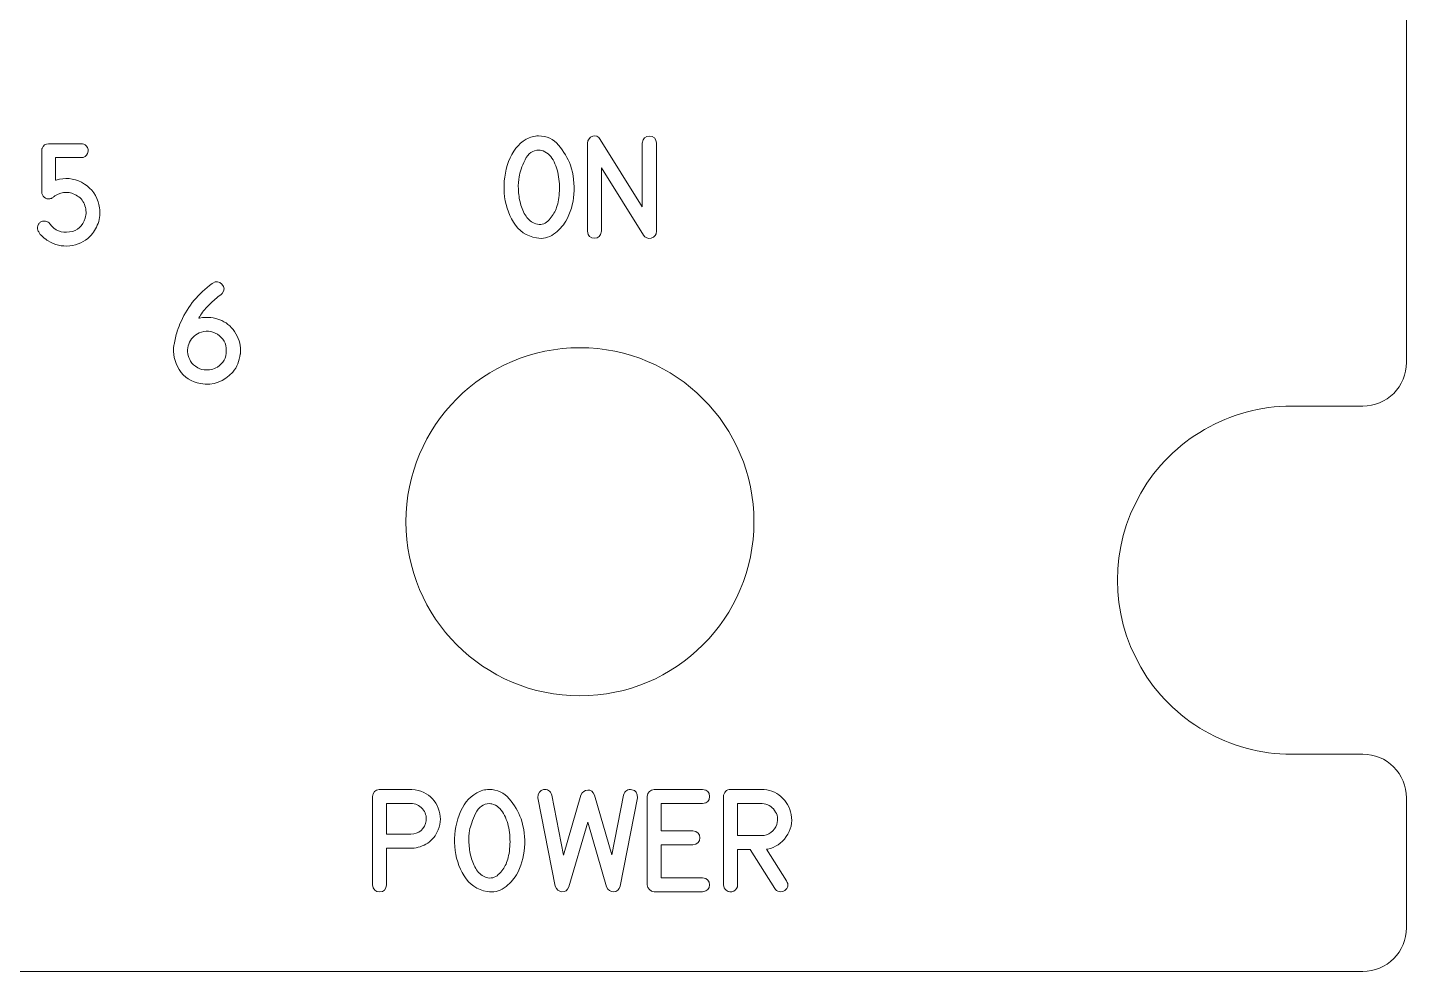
# Model space of a CAD drawing. Header units: millimetres. Extents: x -58 to 88, y -192 to 135.
# Drawn here: x 40.67 to 88.22, y 69.93 to 102.47 of the extents above; entities that cross this region are included whole.
import ezdxf

# ---------------------------------------------------------------- set-up
doc = ezdxf.new("R2010")
doc.units = ezdxf.units.MM
doc.header["$MEASUREMENT"] = 0
doc.layers.add('Layer 1', color=7, linetype='Continuous')

msp = doc.modelspace()

# ---------------------------------------------------------------- linework, layer by layer
at = {"layer": 'Layer 1', "color": 250, "lineweight": 9}
msp.add_ellipse((59.717, 85.4282), major_axis=(0, 6.0001), ratio=0.9999833, dxfattribs=at)
msp.add_open_spline([(-17.033, 71.4283), (-17.0328, 71.0302), (-16.8744, 70.6485), (-16.5927, 70.3672), (-16.5927, 70.3672), (-16.3111, 70.0859), (-15.9311, 69.928), (-15.533, 69.9283), (-15.533, 69.9283), (-15.533, 69.9283), (86.717, 69.9283), (86.717, 69.9283), (86.717, 69.9283), (87.115, 69.9285), (87.4967, 70.0869), (87.778, 70.3686), (87.778, 70.3686), (88.0593, 70.6502), (88.2172, 71.0302), (88.217, 71.4283), (88.217, 71.4283), (88.217, 71.4283), (88.217, 75.9158), (88.217, 75.9158), (88.217, 75.9158), (88.2167, 76.3139), (88.0583, 76.6955), (87.7767, 76.9768), (87.7767, 76.9768), (87.495, 77.2581), (87.115, 77.416), (86.717, 77.4158), (86.717, 77.4158), (86.717, 77.4158), (84.2545, 77.4158), (84.2545, 77.4158), (84.2545, 77.4158), (82.1109, 77.4158), (80.1301, 78.5594), (79.0583, 80.4158), (79.0583, 80.4158), (77.9865, 82.2722), (77.9865, 84.5594), (79.0583, 86.4158), (79.0583, 86.4158), (80.1301, 88.2722), (82.1109, 89.4158), (84.2545, 89.4158), (84.2545, 89.4158), (84.2545, 89.4158), (86.717, 89.4158), (86.717, 89.4158), (86.717, 89.4158), (87.115, 89.416), (87.4967, 89.5744), (87.778, 89.8561), (87.778, 89.8561), (88.0593, 90.1377), (88.2172, 90.5177), (88.217, 90.9158), (88.217, 90.9158), (88.217, 90.9158), (88.217, 114.0158), (88.217, 114.0158), (88.217, 114.0158), (88.2167, 114.4139), (88.0583, 114.7955), (87.7767, 115.0768), (87.7767, 115.0768), (87.495, 115.3581), (87.115, 115.516), (86.717, 115.5158), (86.717, 115.5158), (86.717, 115.5158), (84.2545, 115.5158), (84.2545, 115.5158), (84.2545, 115.5158), (82.1109, 115.5158), (80.1301, 116.6594), (79.0583, 118.5158), (79.0583, 118.5158), (77.9865, 120.3722), (77.9865, 122.6594), (79.0583, 124.5158), (79.0583, 124.5158), (80.1301, 126.3722), (82.1109, 127.5158), (84.2545, 127.5158), (84.2545, 127.5158), (84.2545, 127.5158), (86.717, 127.5158), (86.717, 127.5158), (86.717, 127.5158), (87.115, 127.516), (87.4967, 127.6744), (87.778, 127.9561), (87.778, 127.9561), (88.0593, 128.2377), (88.2172, 128.6177), (88.217, 129.0158), (88.217, 129.0158), (88.217, 129.0158), (88.217, 133.5033), (88.217, 133.5033), (88.217, 133.5033), (88.2167, 133.9014), (88.0583, 134.283), (87.7767, 134.5643), (87.7767, 134.5643), (87.495, 134.8456), (87.115, 135.0035), (86.717, 135.0033), (86.717, 135.0033), (86.717, 135.0033), (-15.533, 135.0033), (-15.533, 135.0033), (-15.533, 135.0033), (-15.9311, 135.003), (-16.3128, 134.8446), (-16.5941, 134.563), (-16.5941, 134.563), (-16.8754, 134.2813), (-17.0333, 133.9014), (-17.033, 133.5033), (-17.033, 133.5033), (-17.033, 133.5033), (-17.033, 71.4283), (-17.033, 71.4283)], degree=3, knots=[0, 0, 0, 0, 0.030303, 0.030303, 0.030303, 0.030303, 0.0606061, 0.0606061, 0.0606061, 0.0606061, 0.0909091, 0.0909091, 0.0909091, 0.0909091, 0.1212121, 0.1212121, 0.1212121, 0.1212121, 0.1515152, 0.1515152, 0.1515152, 0.1515152, 0.1818182, 0.1818182, 0.1818182, 0.1818182, 0.2121212, 0.2121212, 0.2121212, 0.2121212, 0.2424242, 0.2424242, 0.2424242, 0.2424242, 0.2727273, 0.2727273, 0.2727273, 0.2727273, 0.3030303, 0.3030303, 0.3030303, 0.3030303, 0.3333333, 0.3333333, 0.3333333, 0.3333333, 0.3636364, 0.3636364, 0.3636364, 0.3636364, 0.3939394, 0.3939394, 0.3939394, 0.3939394, 0.4242424, 0.4242424, 0.4242424, 0.4242424, 0.4545455, 0.4545455, 0.4545455, 0.4545455, 0.4848485, 0.4848485, 0.4848485, 0.4848485, 0.5151515, 0.5151515, 0.5151515, 0.5151515, 0.5454545, 0.5454545, 0.5454545, 0.5454545, 0.5757576, 0.5757576, 0.5757576, 0.5757576, 0.6060606, 0.6060606, 0.6060606, 0.6060606, 0.6363636, 0.6363636, 0.6363636, 0.6363636, 0.6666667, 0.6666667, 0.6666667, 0.6666667, 0.6969697, 0.6969697, 0.6969697, 0.6969697, 0.7272727, 0.7272727, 0.7272727, 0.7272727, 0.7575758, 0.7575758, 0.7575758, 0.7575758, 0.7878788, 0.7878788, 0.7878788, 0.7878788, 0.8181818, 0.8181818, 0.8181818, 0.8181818, 0.8484848, 0.8484848, 0.8484848, 0.8484848, 0.8787879, 0.8787879, 0.8787879, 0.8787879, 0.9090909, 0.9090909, 0.9090909, 0.9090909, 0.9393939, 0.9393939, 0.9393939, 0.9393939, 1, 1, 1, 1], dxfattribs=at)
at = {"layer": 'Layer 1', "color": 240, "lineweight": 9}
for points, knots in [([(41.0537, 95.4215), (41.0502, 95.425), (41.0443, 95.4344), (41.0355, 95.4497), (41.0355, 95.4497), (41.0272, 95.4656), (41.0219, 95.4756), (41.0213, 95.4803), (41.0213, 95.4803), (41.0002, 95.5514), (41.0084, 95.619), (41.0455, 95.6831), (41.0455, 95.6831), (41.0602, 95.7096), (41.0813, 95.7331), (41.109, 95.7537), (41.109, 95.7537), (41.1595, 95.7919), (41.2183, 95.8048), (41.2865, 95.7925), (41.2865, 95.7925), (41.3541, 95.7807), (41.4059, 95.749), (41.4411, 95.6972), (41.4411, 95.6972), (41.6111, 95.4697), (41.8362, 95.3768), (42.1155, 95.4191), (42.1155, 95.4191), (42.3954, 95.4609), (42.5765, 95.6208), (42.6594, 95.8989), (42.6594, 95.8989), (42.6994, 96.0329), (42.6964, 96.1741), (42.65, 96.3216), (42.65, 96.3216), (42.6029, 96.4692), (42.5183, 96.5815), (42.3954, 96.6585), (42.3954, 96.6585), (42.2625, 96.742), (42.132, 96.7838), (42.0044, 96.7838), (42.0044, 96.7838), (41.8715, 96.7838), (41.7486, 96.7485), (41.6358, 96.6773), (41.6358, 96.6773), (41.6052, 96.6568), (41.5758, 96.6356), (41.5482, 96.6132), (41.5482, 96.6132), (41.5111, 96.585), (41.4747, 96.5674), (41.4376, 96.5621), (41.4376, 96.5621), (41.3641, 96.5492), (41.2994, 96.5668), (41.243, 96.6144), (41.243, 96.6144), (41.1871, 96.662), (41.1589, 96.7232), (41.1589, 96.7979), (41.1589, 96.7979), (41.1589, 96.7979), (41.1589, 98.2225), (41.1589, 98.2225), (41.1589, 98.2225), (41.1589, 98.2348), (41.1607, 98.2495), (41.1642, 98.266), (41.1642, 98.266), (41.1677, 98.283), (41.1695, 98.2936), (41.1707, 98.2983), (41.1707, 98.2983), (41.2066, 98.4059), (41.2818, 98.46), (41.3965, 98.46), (41.3965, 98.46), (41.3965, 98.46), (42.5194, 98.46), (42.5194, 98.46), (42.5194, 98.46), (42.5194, 98.46), (42.5194, 98.46), (42.5194, 98.46), (42.5194, 98.46), (42.5853, 98.46), (42.6417, 98.4359), (42.6899, 98.3877), (42.6899, 98.3877), (42.7634, 98.313), (42.7793, 98.2272), (42.7376, 98.1296), (42.7376, 98.1296), (42.6958, 98.032), (42.6229, 97.9832), (42.5194, 97.9832), (42.5194, 97.9832), (42.5194, 97.9832), (41.6346, 97.9832), (41.6346, 97.9832), (41.6346, 97.9832), (41.6346, 97.9832), (41.6346, 97.2006), (41.6346, 97.2006), (41.6346, 97.2006), (41.6346, 97.2006), (41.6428, 97.2036), (41.6599, 97.2094), (41.6599, 97.2094), (41.9609, 97.3023), (42.2519, 97.2765), (42.5336, 97.1312), (42.5336, 97.1312), (42.8146, 96.986), (43.0057, 96.7632), (43.105, 96.4633), (43.105, 96.4633), (43.1239, 96.4051), (43.1403, 96.334), (43.155, 96.2499), (43.155, 96.2499), (43.1838, 96.0723), (43.1656, 95.8942), (43.1009, 95.7166), (43.1009, 95.7166), (43.0363, 95.5397), (42.941, 95.3885), (42.8158, 95.2645), (42.8158, 95.2645), (42.6276, 95.0763), (42.3971, 94.9688), (42.1249, 94.9411), (42.1249, 94.9411), (41.8533, 94.9135), (41.6052, 94.9699), (41.3812, 95.1116), (41.3812, 95.1116), (41.3283, 95.1434), (41.2677, 95.1898), (41.1983, 95.2492), (41.1983, 95.2492), (41.1295, 95.3092), (41.0813, 95.3662), (41.0537, 95.4215)], [0, 0, 0, 0, 0.0263158, 0.0263158, 0.0263158, 0.0263158, 0.0526316, 0.0526316, 0.0526316, 0.0526316, 0.0789474, 0.0789474, 0.0789474, 0.0789474, 0.1052632, 0.1052632, 0.1052632, 0.1052632, 0.1315789, 0.1315789, 0.1315789, 0.1315789, 0.1578947, 0.1578947, 0.1578947, 0.1578947, 0.1842105, 0.1842105, 0.1842105, 0.1842105, 0.2105263, 0.2105263, 0.2105263, 0.2105263, 0.2368421, 0.2368421, 0.2368421, 0.2368421, 0.2631579, 0.2631579, 0.2631579, 0.2631579, 0.2894737, 0.2894737, 0.2894737, 0.2894737, 0.3157895, 0.3157895, 0.3157895, 0.3157895, 0.3421053, 0.3421053, 0.3421053, 0.3421053, 0.3684211, 0.3684211, 0.3684211, 0.3684211, 0.3947368, 0.3947368, 0.3947368, 0.3947368, 0.4210526, 0.4210526, 0.4210526, 0.4210526, 0.4473684, 0.4473684, 0.4473684, 0.4473684, 0.4736842, 0.4736842, 0.4736842, 0.4736842, 0.5, 0.5, 0.5, 0.5, 0.5263158, 0.5263158, 0.5263158, 0.5263158, 0.5526316, 0.5526316, 0.5526316, 0.5526316, 0.5789474, 0.5789474, 0.5789474, 0.5789474, 0.6052632, 0.6052632, 0.6052632, 0.6052632, 0.6315789, 0.6315789, 0.6315789, 0.6315789, 0.6578947, 0.6578947, 0.6578947, 0.6578947, 0.6842105, 0.6842105, 0.6842105, 0.6842105, 0.7105263, 0.7105263, 0.7105263, 0.7105263, 0.7368421, 0.7368421, 0.7368421, 0.7368421, 0.7631579, 0.7631579, 0.7631579, 0.7631579, 0.7894737, 0.7894737, 0.7894737, 0.7894737, 0.8157895, 0.8157895, 0.8157895, 0.8157895, 0.8421053, 0.8421053, 0.8421053, 0.8421053, 0.8684211, 0.8684211, 0.8684211, 0.8684211, 0.8947368, 0.8947368, 0.8947368, 0.8947368, 0.9210526, 0.9210526, 0.9210526, 0.9210526, 0.9473684, 0.9473684, 0.9473684, 0.9473684, 1, 1, 1, 1]), ([(59.3919, 97.7171), (59.4972, 97.399), (59.5372, 97.0692), (59.5113, 96.727), (59.5113, 96.727), (59.4854, 96.3848), (59.3914, 96.0726), (59.2297, 95.7898), (59.2297, 95.7898), (59.1274, 95.614), (58.988, 95.4647), (58.811, 95.3418), (58.811, 95.3418), (58.6341, 95.2189), (58.4389, 95.176), (58.2254, 95.213), (58.2254, 95.213), (57.8774, 95.2736), (57.611, 95.4553), (57.4264, 95.7569), (57.4264, 95.7569), (57.2412, 96.0591), (57.1354, 96.3954), (57.1083, 96.7658), (57.1083, 96.7658), (57.0813, 97.1362), (57.1313, 97.4966), (57.2583, 97.8482), (57.2583, 97.8482), (57.3853, 98.1998), (57.5875, 98.455), (57.8656, 98.6149), (57.8656, 98.6149), (58.0009, 98.6931), (58.1431, 98.7319), (58.2907, 98.7319), (58.2907, 98.7319), (58.5735, 98.7319), (58.804, 98.6255), (58.9833, 98.4126), (58.9833, 98.4126), (59.1626, 98.1992), (59.2985, 97.9676), (59.3919, 97.7171)], [0, 0, 0, 0, 0.0833333, 0.0833333, 0.0833333, 0.0833333, 0.1666667, 0.1666667, 0.1666667, 0.1666667, 0.25, 0.25, 0.25, 0.25, 0.3333333, 0.3333333, 0.3333333, 0.3333333, 0.4166667, 0.4166667, 0.4166667, 0.4166667, 0.5, 0.5, 0.5, 0.5, 0.5833333, 0.5833333, 0.5833333, 0.5833333, 0.6666667, 0.6666667, 0.6666667, 0.6666667, 0.75, 0.75, 0.75, 0.75, 0.8333333, 0.8333333, 0.8333333, 0.8333333, 1, 1, 1, 1]), ([(62.3528, 95.4417), (62.3528, 95.3212), (62.2946, 95.2448), (62.1782, 95.2118), (62.1782, 95.2118), (62.0612, 95.1795), (61.9713, 95.2136), (61.9066, 95.3147), (61.9066, 95.3147), (61.9066, 95.3147), (60.4596, 97.6348), (60.4596, 97.6348), (60.4596, 97.6348), (60.4596, 97.6348), (60.4596, 95.4417), (60.4596, 95.4417), (60.4596, 95.4417), (60.4344, 95.2812), (60.3532, 95.2007), (60.2162, 95.2007), (60.2162, 95.2007), (60.0787, 95.2007), (59.9981, 95.2812), (59.974, 95.4417), (59.974, 95.4417), (59.974, 95.4417), (59.974, 98.4838), (59.974, 98.4838), (59.974, 98.4838), (59.9911, 98.6031), (60.0522, 98.6819), (60.1574, 98.7201), (60.1574, 98.7201), (60.2627, 98.7578), (60.3503, 98.7219), (60.4203, 98.6131), (60.4203, 98.6131), (60.4203, 98.6131), (61.8672, 96.2896), (61.8672, 96.2896), (61.8672, 96.2896), (61.8672, 96.2896), (61.8672, 98.4838), (61.8672, 98.4838), (61.8672, 98.4838), (61.889, 98.6478), (61.9724, 98.7295), (62.1177, 98.7278), (62.1177, 98.7278), (62.2629, 98.726), (62.3411, 98.6449), (62.3528, 98.4838), (62.3528, 98.4838), (62.3528, 98.4838), (62.3528, 95.4417), (62.3528, 95.4417)], [0, 0, 0, 0, 0.0666667, 0.0666667, 0.0666667, 0.0666667, 0.1333333, 0.1333333, 0.1333333, 0.1333333, 0.2, 0.2, 0.2, 0.2, 0.2666667, 0.2666667, 0.2666667, 0.2666667, 0.3333333, 0.3333333, 0.3333333, 0.3333333, 0.4, 0.4, 0.4, 0.4, 0.4666667, 0.4666667, 0.4666667, 0.4666667, 0.5333333, 0.5333333, 0.5333333, 0.5333333, 0.6, 0.6, 0.6, 0.6, 0.6666667, 0.6666667, 0.6666667, 0.6666667, 0.7333333, 0.7333333, 0.7333333, 0.7333333, 0.8, 0.8, 0.8, 0.8, 0.8666667, 0.8666667, 0.8666667, 0.8666667, 1, 1, 1, 1]), ([(58.3048, 98.2427), (58.0937, 98.2427), (57.9338, 98.1293), (57.8251, 97.9017), (57.8251, 97.9017), (57.7163, 97.6742), (57.6481, 97.4802), (57.6193, 97.3196), (57.6193, 97.3196), (57.5975, 97.2021), (57.5893, 97.0604), (57.5952, 96.894), (57.5952, 96.894), (57.601, 96.7276), (57.6252, 96.563), (57.6675, 96.4007), (57.6675, 96.4007), (57.7098, 96.2378), (57.7739, 96.0914), (57.8586, 95.9615), (57.8586, 95.9615), (57.9438, 95.831), (58.0549, 95.7445), (58.1925, 95.7022), (58.1925, 95.7022), (58.3536, 95.6516), (58.4924, 95.6834), (58.6088, 95.7974), (58.6088, 95.7974), (58.7252, 95.9121), (58.8134, 96.0332), (58.8734, 96.162), (58.8734, 96.162), (58.9339, 96.2943), (58.9757, 96.4671), (58.998, 96.6823), (58.998, 96.6823), (59.0204, 96.8969), (59.0151, 97.1115), (58.9827, 97.3255), (58.9827, 97.3255), (58.9498, 97.5395), (58.8857, 97.7324), (58.7905, 97.9041), (58.7905, 97.9041), (58.6952, 98.0757), (58.5594, 98.1851), (58.3842, 98.2321), (58.3842, 98.2321), (58.3613, 98.2392), (58.3348, 98.2427), (58.3048, 98.2427)], [0, 0, 0, 0, 0.0714286, 0.0714286, 0.0714286, 0.0714286, 0.1428571, 0.1428571, 0.1428571, 0.1428571, 0.2142857, 0.2142857, 0.2142857, 0.2142857, 0.2857143, 0.2857143, 0.2857143, 0.2857143, 0.3571429, 0.3571429, 0.3571429, 0.3571429, 0.4285714, 0.4285714, 0.4285714, 0.4285714, 0.5, 0.5, 0.5, 0.5, 0.5714286, 0.5714286, 0.5714286, 0.5714286, 0.6428571, 0.6428571, 0.6428571, 0.6428571, 0.7142857, 0.7142857, 0.7142857, 0.7142857, 0.7857143, 0.7857143, 0.7857143, 0.7857143, 0.8571429, 0.8571429, 0.8571429, 0.8571429, 1, 1, 1, 1]), ([(45.7189, 91.5212), (45.7189, 91.5212), (45.7224, 91.5417), (45.7224, 91.5417), (45.7224, 91.5417), (45.7377, 91.6199), (45.753, 91.6975), (45.77, 91.7746), (45.77, 91.7746), (45.7865, 91.851), (45.8083, 91.9274), (45.8347, 92.0033), (45.8347, 92.0033), (45.8712, 92.1197), (45.9135, 92.229), (45.9623, 92.3325), (45.9623, 92.3325), (46.0881, 92.6124), (46.2392, 92.8564), (46.415, 93.0639), (46.415, 93.0639), (46.5908, 93.2709), (46.7978, 93.4643), (47.0371, 93.6431), (47.0371, 93.6431), (47.0371, 93.6431), (47.0541, 93.6554), (47.0541, 93.6554), (47.0541, 93.6554), (47.1711, 93.7336), (47.277, 93.7213), (47.371, 93.619), (47.371, 93.619), (47.4651, 93.5167), (47.4692, 93.4114), (47.3828, 93.3021), (47.3828, 93.3021), (47.3681, 93.2838), (47.3516, 93.2691), (47.3334, 93.2574), (47.3334, 93.2574), (47.1988, 93.1562), (47.0718, 93.0481), (46.9518, 92.9316), (46.9518, 92.9316), (46.8313, 92.8158), (46.7255, 92.6871), (46.6337, 92.546), (46.6337, 92.546), (46.6155, 92.516), (46.6008, 92.4942), (46.5908, 92.4807), (46.5908, 92.4807), (46.5908, 92.4807), (46.582, 92.4648), (46.582, 92.4648), (46.582, 92.4648), (46.582, 92.4648), (46.572, 92.4478), (46.572, 92.4478), (46.572, 92.4478), (46.572, 92.4478), (46.5838, 92.4513), (46.5838, 92.4513), (46.5838, 92.4513), (46.5838, 92.4513), (46.5961, 92.4531), (46.5961, 92.4531), (46.5961, 92.4531), (46.7443, 92.4736), (46.8748, 92.4795), (46.9877, 92.4713), (46.9877, 92.4713), (47.1006, 92.4625), (47.2282, 92.4266), (47.3693, 92.3637), (47.3693, 92.3637), (47.5727, 92.2702), (47.735, 92.1179), (47.8561, 91.9063), (47.8561, 91.9063), (47.9772, 91.694), (48.0289, 91.4782), (48.0119, 91.2578), (48.0119, 91.2578), (48.0084, 91.2231), (48.0066, 91.2066), (48.0066, 91.2078), (48.0066, 91.2078), (47.9872, 91.0925), (47.9578, 90.9826), (47.9196, 90.8768), (47.9196, 90.8768), (47.8814, 90.7715), (47.8226, 90.6745), (47.7432, 90.5857), (47.7432, 90.5857), (47.4433, 90.2541), (47.0753, 90.123), (46.639, 90.193), (46.639, 90.193), (46.3151, 90.2471), (46.0693, 90.4082), (45.9006, 90.6763), (45.9006, 90.6763), (45.7324, 90.9444), (45.6719, 91.226), (45.7189, 91.5212)], [0, 0, 0, 0, 0.0357143, 0.0357143, 0.0357143, 0.0357143, 0.0714286, 0.0714286, 0.0714286, 0.0714286, 0.1071429, 0.1071429, 0.1071429, 0.1071429, 0.1428571, 0.1428571, 0.1428571, 0.1428571, 0.1785714, 0.1785714, 0.1785714, 0.1785714, 0.2142857, 0.2142857, 0.2142857, 0.2142857, 0.25, 0.25, 0.25, 0.25, 0.2857143, 0.2857143, 0.2857143, 0.2857143, 0.3214286, 0.3214286, 0.3214286, 0.3214286, 0.3571429, 0.3571429, 0.3571429, 0.3571429, 0.3928571, 0.3928571, 0.3928571, 0.3928571, 0.4285714, 0.4285714, 0.4285714, 0.4285714, 0.4642857, 0.4642857, 0.4642857, 0.4642857, 0.5, 0.5, 0.5, 0.5, 0.5357143, 0.5357143, 0.5357143, 0.5357143, 0.5714286, 0.5714286, 0.5714286, 0.5714286, 0.6071429, 0.6071429, 0.6071429, 0.6071429, 0.6428571, 0.6428571, 0.6428571, 0.6428571, 0.6785714, 0.6785714, 0.6785714, 0.6785714, 0.7142857, 0.7142857, 0.7142857, 0.7142857, 0.75, 0.75, 0.75, 0.75, 0.7857143, 0.7857143, 0.7857143, 0.7857143, 0.8214286, 0.8214286, 0.8214286, 0.8214286, 0.8571429, 0.8571429, 0.8571429, 0.8571429, 0.8928571, 0.8928571, 0.8928571, 0.8928571, 0.9285714, 0.9285714, 0.9285714, 0.9285714, 1, 1, 1, 1]), ([(46.2616, 91.0285), (46.2974, 90.9391), (46.365, 90.8591), (46.4638, 90.788), (46.4638, 90.788), (46.5632, 90.7174), (46.6608, 90.6769), (46.756, 90.6669), (46.756, 90.6669), (46.9295, 90.6486), (47.0829, 90.6804), (47.2158, 90.7633), (47.2158, 90.7633), (47.4204, 90.8921), (47.5227, 91.0802), (47.5233, 91.3283), (47.5233, 91.3283), (47.5239, 91.5764), (47.4216, 91.7646), (47.2158, 91.8933), (47.2158, 91.8933), (47.013, 92.0186), (46.8042, 92.0344), (46.5908, 91.9415), (46.5908, 91.9415), (46.415, 91.8633), (46.2945, 91.7346), (46.2298, 91.5558), (46.2298, 91.5558), (46.1651, 91.3765), (46.1757, 91.2007), (46.2616, 91.0285)], [0, 0, 0, 0, 0.1111111, 0.1111111, 0.1111111, 0.1111111, 0.2222222, 0.2222222, 0.2222222, 0.2222222, 0.3333333, 0.3333333, 0.3333333, 0.3333333, 0.4444444, 0.4444444, 0.4444444, 0.4444444, 0.5555556, 0.5555556, 0.5555556, 0.5555556, 0.6666667, 0.6666667, 0.6666667, 0.6666667, 0.7777778, 0.7777778, 0.7777778, 0.7777778, 1, 1, 1, 1]), ([(53.8906, 76.2005), (53.8906, 76.2005), (53.9235, 76.2005), (53.9235, 76.2005), (53.9235, 76.2005), (54.0705, 76.1899), (54.2057, 76.157), (54.3297, 76.1005), (54.3297, 76.1005), (54.5673, 75.9894), (54.7354, 75.806), (54.8342, 75.5508), (54.8342, 75.5508), (54.933, 75.2962), (54.9318, 75.0475), (54.8313, 74.8053), (54.8313, 74.8053), (54.7495, 74.6136), (54.629, 74.4631), (54.4691, 74.3549), (54.4691, 74.3549), (54.3098, 74.2462), (54.1275, 74.1856), (53.9235, 74.1732), (53.9235, 74.1732), (53.9235, 74.1732), (53.8906, 74.1715), (53.8906, 74.1715), (53.8906, 74.1715), (53.8906, 74.1715), (53.0533, 74.1715), (53.0533, 74.1715), (53.0533, 74.1715), (53.0533, 74.1715), (53.0533, 72.9156), (53.0533, 72.9156), (53.0533, 72.9156), (53.0327, 72.7539), (52.951, 72.6728), (52.8087, 72.6728), (52.8087, 72.6728), (52.6664, 72.6728), (52.5853, 72.7539), (52.5659, 72.9156), (52.5659, 72.9156), (52.5659, 72.9156), (52.5659, 75.9594), (52.5659, 75.9594), (52.5659, 75.9594), (52.583, 76.1017), (52.6588, 76.1823), (52.7934, 76.2005), (52.7934, 76.2005), (52.7934, 76.2005), (52.8087, 76.2005), (52.8087, 76.2005), (52.8087, 76.2005), (52.8087, 76.2005), (53.8906, 76.2005), (53.8906, 76.2005)], [0, 0, 0, 0, 0.0625, 0.0625, 0.0625, 0.0625, 0.125, 0.125, 0.125, 0.125, 0.1875, 0.1875, 0.1875, 0.1875, 0.25, 0.25, 0.25, 0.25, 0.3125, 0.3125, 0.3125, 0.3125, 0.375, 0.375, 0.375, 0.375, 0.4375, 0.4375, 0.4375, 0.4375, 0.5, 0.5, 0.5, 0.5, 0.5625, 0.5625, 0.5625, 0.5625, 0.625, 0.625, 0.625, 0.625, 0.6875, 0.6875, 0.6875, 0.6875, 0.75, 0.75, 0.75, 0.75, 0.8125, 0.8125, 0.8125, 0.8125, 0.875, 0.875, 0.875, 0.875, 1, 1, 1, 1]), ([(57.6869, 75.1857), (57.7922, 74.8676), (57.8322, 74.5378), (57.8063, 74.1956), (57.8063, 74.1956), (57.7804, 73.8534), (57.6864, 73.5412), (57.5247, 73.2584), (57.5247, 73.2584), (57.4224, 73.0826), (57.283, 72.9333), (57.106, 72.8104), (57.106, 72.8104), (56.9291, 72.6875), (56.7339, 72.6446), (56.5204, 72.6816), (56.5204, 72.6816), (56.1724, 72.7422), (55.906, 72.9239), (55.7214, 73.2255), (55.7214, 73.2255), (55.5362, 73.5277), (55.4304, 73.864), (55.4033, 74.2344), (55.4033, 74.2344), (55.3763, 74.6048), (55.4263, 74.9652), (55.5533, 75.3168), (55.5533, 75.3168), (55.6803, 75.6684), (55.8825, 75.9236), (56.1606, 76.0835), (56.1606, 76.0835), (56.2959, 76.1617), (56.4381, 76.2005), (56.5857, 76.2005), (56.5857, 76.2005), (56.8685, 76.2005), (57.099, 76.0941), (57.2783, 75.8812), (57.2783, 75.8812), (57.4576, 75.6678), (57.5935, 75.4362), (57.6869, 75.1857)], [0, 0, 0, 0, 0.0833333, 0.0833333, 0.0833333, 0.0833333, 0.1666667, 0.1666667, 0.1666667, 0.1666667, 0.25, 0.25, 0.25, 0.25, 0.3333333, 0.3333333, 0.3333333, 0.3333333, 0.4166667, 0.4166667, 0.4166667, 0.4166667, 0.5, 0.5, 0.5, 0.5, 0.5833333, 0.5833333, 0.5833333, 0.5833333, 0.6666667, 0.6666667, 0.6666667, 0.6666667, 0.75, 0.75, 0.75, 0.75, 0.8333333, 0.8333333, 0.8333333, 0.8333333, 1, 1, 1, 1]), ([(60.2186, 76.0041), (60.2186, 76.0041), (60.8219, 73.9439), (60.8219, 73.9439), (60.8219, 73.9439), (60.8219, 73.9439), (61.2246, 76.0041), (61.2246, 76.0041), (61.2246, 76.0041), (61.2728, 76.1593), (61.3675, 76.2223), (61.508, 76.1934), (61.508, 76.1934), (61.6491, 76.1646), (61.7132, 76.0712), (61.702, 75.913), (61.702, 75.913), (61.702, 75.913), (61.1059, 72.8709), (61.1059, 72.8709), (61.1059, 72.8709), (61.0694, 72.7434), (60.9941, 72.6775), (60.8813, 72.6728), (60.8813, 72.6728), (60.7684, 72.6681), (60.6861, 72.7263), (60.6355, 72.8468), (60.6355, 72.8468), (60.6355, 72.8468), (59.9846, 75.0687), (59.9846, 75.0687), (59.9846, 75.0687), (59.9846, 75.0687), (59.3385, 72.8468), (59.3385, 72.8468), (59.3385, 72.8468), (59.2862, 72.7228), (59.205, 72.6646), (59.0957, 72.6728), (59.0957, 72.6728), (58.9869, 72.681), (58.9099, 72.7469), (58.8652, 72.8709), (58.8652, 72.8709), (58.8652, 72.8709), (58.269, 75.913), (58.269, 75.913), (58.269, 75.913), (58.269, 76.077), (58.3343, 76.1717), (58.4654, 76.1964), (58.4654, 76.1964), (58.5965, 76.2211), (58.6917, 76.157), (58.7511, 76.0041), (58.7511, 76.0041), (58.7511, 76.0041), (59.1492, 73.9404), (59.1492, 73.9404), (59.1492, 73.9404), (59.1492, 73.9404), (59.7518, 76.0041), (59.7518, 76.0041), (59.7518, 76.0041), (59.8012, 76.1176), (59.8806, 76.1764), (59.9888, 76.1799), (59.9888, 76.1799), (60.0975, 76.1834), (60.174, 76.1247), (60.2186, 76.0041)], [0, 0, 0, 0, 0.0526316, 0.0526316, 0.0526316, 0.0526316, 0.1052632, 0.1052632, 0.1052632, 0.1052632, 0.1578947, 0.1578947, 0.1578947, 0.1578947, 0.2105263, 0.2105263, 0.2105263, 0.2105263, 0.2631579, 0.2631579, 0.2631579, 0.2631579, 0.3157895, 0.3157895, 0.3157895, 0.3157895, 0.3684211, 0.3684211, 0.3684211, 0.3684211, 0.4210526, 0.4210526, 0.4210526, 0.4210526, 0.4736842, 0.4736842, 0.4736842, 0.4736842, 0.5263158, 0.5263158, 0.5263158, 0.5263158, 0.5789474, 0.5789474, 0.5789474, 0.5789474, 0.6315789, 0.6315789, 0.6315789, 0.6315789, 0.6842105, 0.6842105, 0.6842105, 0.6842105, 0.7368421, 0.7368421, 0.7368421, 0.7368421, 0.7894737, 0.7894737, 0.7894737, 0.7894737, 0.8421053, 0.8421053, 0.8421053, 0.8421053, 0.8947368, 0.8947368, 0.8947368, 0.8947368, 1, 1, 1, 1]), ([(63.948, 75.7201), (63.948, 75.7201), (62.5199, 75.7201), (62.5199, 75.7201), (62.5199, 75.7201), (62.5199, 75.7201), (62.5199, 74.7777), (62.5199, 74.7777), (62.5199, 74.7777), (62.5199, 74.7777), (63.6088, 74.7777), (63.6088, 74.7777), (63.6088, 74.7777), (63.7716, 74.7536), (63.8528, 74.6718), (63.8522, 74.5325), (63.8522, 74.5325), (63.8516, 74.3926), (63.7705, 74.3114), (63.6088, 74.2885), (63.6088, 74.2885), (63.6088, 74.2885), (62.5199, 74.2885), (62.5199, 74.2885), (62.5199, 74.2885), (62.5199, 74.2885), (62.5199, 73.1567), (62.5199, 73.1567), (62.5199, 73.1567), (62.5199, 73.1567), (63.948, 73.1567), (63.948, 73.1567), (63.948, 73.1567), (64.1097, 73.1326), (64.1908, 73.052), (64.1908, 72.9139), (64.1908, 72.9139), (64.1908, 72.7763), (64.1097, 72.6957), (63.948, 72.6728), (63.948, 72.6728), (63.948, 72.6728), (62.2806, 72.6728), (62.2806, 72.6728), (62.2806, 72.6728), (62.1371, 72.691), (62.0554, 72.7728), (62.036, 72.9174), (62.036, 72.9174), (62.036, 72.9174), (62.036, 75.9594), (62.036, 75.9594), (62.036, 75.9594), (62.0578, 76.1111), (62.1395, 76.1911), (62.2806, 76.2005), (62.2806, 76.2005), (62.2806, 76.2005), (63.948, 76.2005), (63.948, 76.2005), (63.948, 76.2005), (64.1097, 76.1882), (64.1908, 76.107), (64.1902, 75.9583), (64.1902, 75.9583), (64.1897, 75.8095), (64.1085, 75.7301), (63.948, 75.7201)], [0, 0, 0, 0, 0.0555556, 0.0555556, 0.0555556, 0.0555556, 0.1111111, 0.1111111, 0.1111111, 0.1111111, 0.1666667, 0.1666667, 0.1666667, 0.1666667, 0.2222222, 0.2222222, 0.2222222, 0.2222222, 0.2777778, 0.2777778, 0.2777778, 0.2777778, 0.3333333, 0.3333333, 0.3333333, 0.3333333, 0.3888889, 0.3888889, 0.3888889, 0.3888889, 0.4444444, 0.4444444, 0.4444444, 0.4444444, 0.5, 0.5, 0.5, 0.5, 0.5555556, 0.5555556, 0.5555556, 0.5555556, 0.6111111, 0.6111111, 0.6111111, 0.6111111, 0.6666667, 0.6666667, 0.6666667, 0.6666667, 0.7222222, 0.7222222, 0.7222222, 0.7222222, 0.7777778, 0.7777778, 0.7777778, 0.7777778, 0.8333333, 0.8333333, 0.8333333, 0.8333333, 0.8888889, 0.8888889, 0.8888889, 0.8888889, 1, 1, 1, 1]), ([(66.8448, 73.0467), (66.9183, 72.9168), (66.8977, 72.808), (66.7831, 72.7192), (66.7831, 72.7192), (66.7278, 72.6804), (66.6643, 72.6669), (66.5926, 72.6799), (66.5926, 72.6799), (66.5209, 72.6922), (66.4685, 72.7281), (66.435, 72.7863), (66.435, 72.7863), (66.435, 72.7863), (65.586, 74.1286), (65.586, 74.1286), (65.586, 74.1286), (65.586, 74.1286), (65.155, 74.1286), (65.155, 74.1286), (65.155, 74.1286), (65.155, 74.1286), (65.155, 72.9156), (65.155, 72.9156), (65.155, 72.9156), (65.155, 72.8157), (65.1098, 72.7439), (65.0192, 72.6993), (65.0192, 72.6993), (64.9281, 72.6552), (64.8434, 72.6634), (64.7641, 72.7245), (64.7641, 72.7245), (64.7011, 72.7716), (64.6694, 72.8351), (64.6694, 72.9156), (64.6694, 72.9156), (64.6694, 72.9156), (64.6694, 75.9594), (64.6694, 75.9594), (64.6694, 75.9594), (64.6694, 76.0259), (64.6929, 76.0829), (64.7394, 76.1299), (64.7394, 76.1299), (64.7858, 76.177), (64.8428, 76.2005), (64.9105, 76.2005), (64.9105, 76.2005), (64.9105, 76.2005), (65.9799, 76.2005), (65.9799, 76.2005), (65.9799, 76.2005), (66.2375, 76.2005), (66.4609, 76.1188), (66.6502, 75.9553), (66.6502, 75.9553), (66.8395, 75.7913), (66.9577, 75.5837), (67.0036, 75.3321), (67.0036, 75.3321), (67.0518, 75.0622), (66.9947, 74.81), (66.8319, 74.5754), (66.8319, 74.5754), (66.6696, 74.3402), (66.4538, 74.1979), (66.1851, 74.1474), (66.1851, 74.1474), (66.1851, 74.1474), (66.1522, 74.1421), (66.1522, 74.1421), (66.1522, 74.1421), (66.1522, 74.1421), (66.8448, 73.0467), (66.8448, 73.0467)], [0, 0, 0, 0, 0.05, 0.05, 0.05, 0.05, 0.1, 0.1, 0.1, 0.1, 0.15, 0.15, 0.15, 0.15, 0.2, 0.2, 0.2, 0.2, 0.25, 0.25, 0.25, 0.25, 0.3, 0.3, 0.3, 0.3, 0.35, 0.35, 0.35, 0.35, 0.4, 0.4, 0.4, 0.4, 0.45, 0.45, 0.45, 0.45, 0.5, 0.5, 0.5, 0.5, 0.55, 0.55, 0.55, 0.55, 0.6, 0.6, 0.6, 0.6, 0.65, 0.65, 0.65, 0.65, 0.7, 0.7, 0.7, 0.7, 0.75, 0.75, 0.75, 0.75, 0.8, 0.8, 0.8, 0.8, 0.85, 0.85, 0.85, 0.85, 0.9, 0.9, 0.9, 0.9, 1, 1, 1, 1]), ([(53.8906, 75.7149), (53.8906, 75.7149), (53.0533, 75.7149), (53.0533, 75.7149), (53.0533, 75.7149), (53.0533, 75.7149), (53.0533, 74.6589), (53.0533, 74.6589), (53.0533, 74.6589), (53.0533, 74.6589), (53.8906, 74.6589), (53.8906, 74.6589), (53.8906, 74.6589), (54.0217, 74.6589), (54.1369, 74.7024), (54.2374, 74.79), (54.2374, 74.79), (54.338, 74.877), (54.3968, 74.9864), (54.4144, 75.1169), (54.4144, 75.1169), (54.435, 75.2757), (54.3921, 75.415), (54.2868, 75.5349), (54.2868, 75.5349), (54.181, 75.6549), (54.0487, 75.7149), (53.8906, 75.7149)], [0, 0, 0, 0, 0.125, 0.125, 0.125, 0.125, 0.25, 0.25, 0.25, 0.25, 0.375, 0.375, 0.375, 0.375, 0.5, 0.5, 0.5, 0.5, 0.625, 0.625, 0.625, 0.625, 0.75, 0.75, 0.75, 0.75, 1, 1, 1, 1]), ([(56.5998, 75.7113), (56.3887, 75.7113), (56.2288, 75.5979), (56.1201, 75.3703), (56.1201, 75.3703), (56.0113, 75.1428), (55.9431, 74.9488), (55.9143, 74.7882), (55.9143, 74.7882), (55.8925, 74.6707), (55.8843, 74.529), (55.8902, 74.3626), (55.8902, 74.3626), (55.896, 74.1962), (55.9202, 74.0316), (55.9625, 73.8693), (55.9625, 73.8693), (56.0048, 73.7064), (56.0689, 73.56), (56.1536, 73.4301), (56.1536, 73.4301), (56.2388, 73.2996), (56.3499, 73.2131), (56.4875, 73.1708), (56.4875, 73.1708), (56.6486, 73.1202), (56.7874, 73.152), (56.9038, 73.266), (56.9038, 73.266), (57.0202, 73.3807), (57.1084, 73.5018), (57.1684, 73.6306), (57.1684, 73.6306), (57.2289, 73.7629), (57.2707, 73.9357), (57.293, 74.1509), (57.293, 74.1509), (57.3154, 74.3655), (57.3101, 74.5801), (57.2777, 74.7941), (57.2777, 74.7941), (57.2448, 75.0081), (57.1807, 75.201), (57.0855, 75.3727), (57.0855, 75.3727), (56.9902, 75.5443), (56.8544, 75.6537), (56.6792, 75.7007), (56.6792, 75.7007), (56.6563, 75.7078), (56.6298, 75.7113), (56.5998, 75.7113)], [0, 0, 0, 0, 0.0714286, 0.0714286, 0.0714286, 0.0714286, 0.1428571, 0.1428571, 0.1428571, 0.1428571, 0.2142857, 0.2142857, 0.2142857, 0.2142857, 0.2857143, 0.2857143, 0.2857143, 0.2857143, 0.3571429, 0.3571429, 0.3571429, 0.3571429, 0.4285714, 0.4285714, 0.4285714, 0.4285714, 0.5, 0.5, 0.5, 0.5, 0.5714286, 0.5714286, 0.5714286, 0.5714286, 0.6428571, 0.6428571, 0.6428571, 0.6428571, 0.7142857, 0.7142857, 0.7142857, 0.7142857, 0.7857143, 0.7857143, 0.7857143, 0.7857143, 0.8571429, 0.8571429, 0.8571429, 0.8571429, 1, 1, 1, 1]), ([(65.9799, 74.6124), (66.0975, 74.6124), (66.2057, 74.6477), (66.3051, 74.7195), (66.3051, 74.7195), (66.4044, 74.7906), (66.4709, 74.8835), (66.5056, 74.9981), (66.5056, 74.9981), (66.5597, 75.1751), (66.535, 75.335), (66.4315, 75.4779), (66.4315, 75.4779), (66.328, 75.6208), (66.1857, 75.6996), (66.0046, 75.7149), (66.0046, 75.7149), (66.0046, 75.7149), (65.155, 75.7149), (65.155, 75.7149), (65.155, 75.7149), (65.155, 75.7149), (65.155, 74.6124), (65.155, 74.6124), (65.155, 74.6124), (65.155, 74.6124), (65.9799, 74.6124), (65.9799, 74.6124)], [0, 0, 0, 0, 0.125, 0.125, 0.125, 0.125, 0.25, 0.25, 0.25, 0.25, 0.375, 0.375, 0.375, 0.375, 0.5, 0.5, 0.5, 0.5, 0.625, 0.625, 0.625, 0.625, 0.75, 0.75, 0.75, 0.75, 1, 1, 1, 1])]:
    msp.add_open_spline(points, degree=3, knots=knots, dxfattribs=at)

doc.saveas('drawing.dxf')
